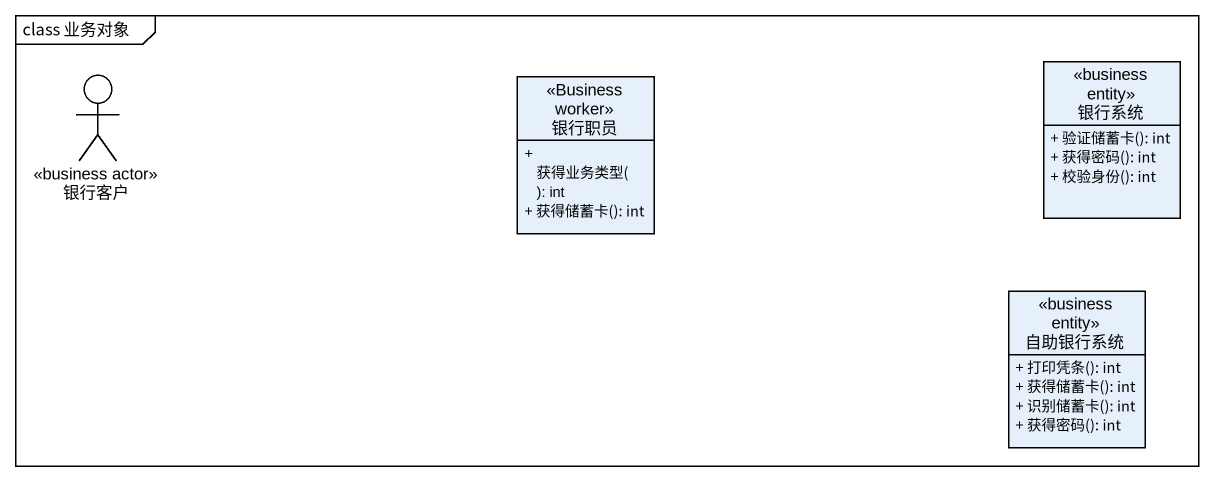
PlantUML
@startuml
mainframe class 业务对象
allowmixing
hide circle
hide empty members
skinparam classAttributeIconSize 0
class 银行系统 <<business entity>> {
  + 验证储蓄卡(): int
  + 获得密码(): int
  + 校验身份(): int
}
actor 银行客户 <<business actor>>
class 银行职员 <<Business worker>> {
  + 获得业务类型(): int
  + 获得储蓄卡(): int
}
class 自助银行系统 <<business entity>> {
  + 打印凭条(): int
  + 获得储蓄卡(): int
  + 识别储蓄卡(): int
  + 获得密码(): int
}
@enduml
